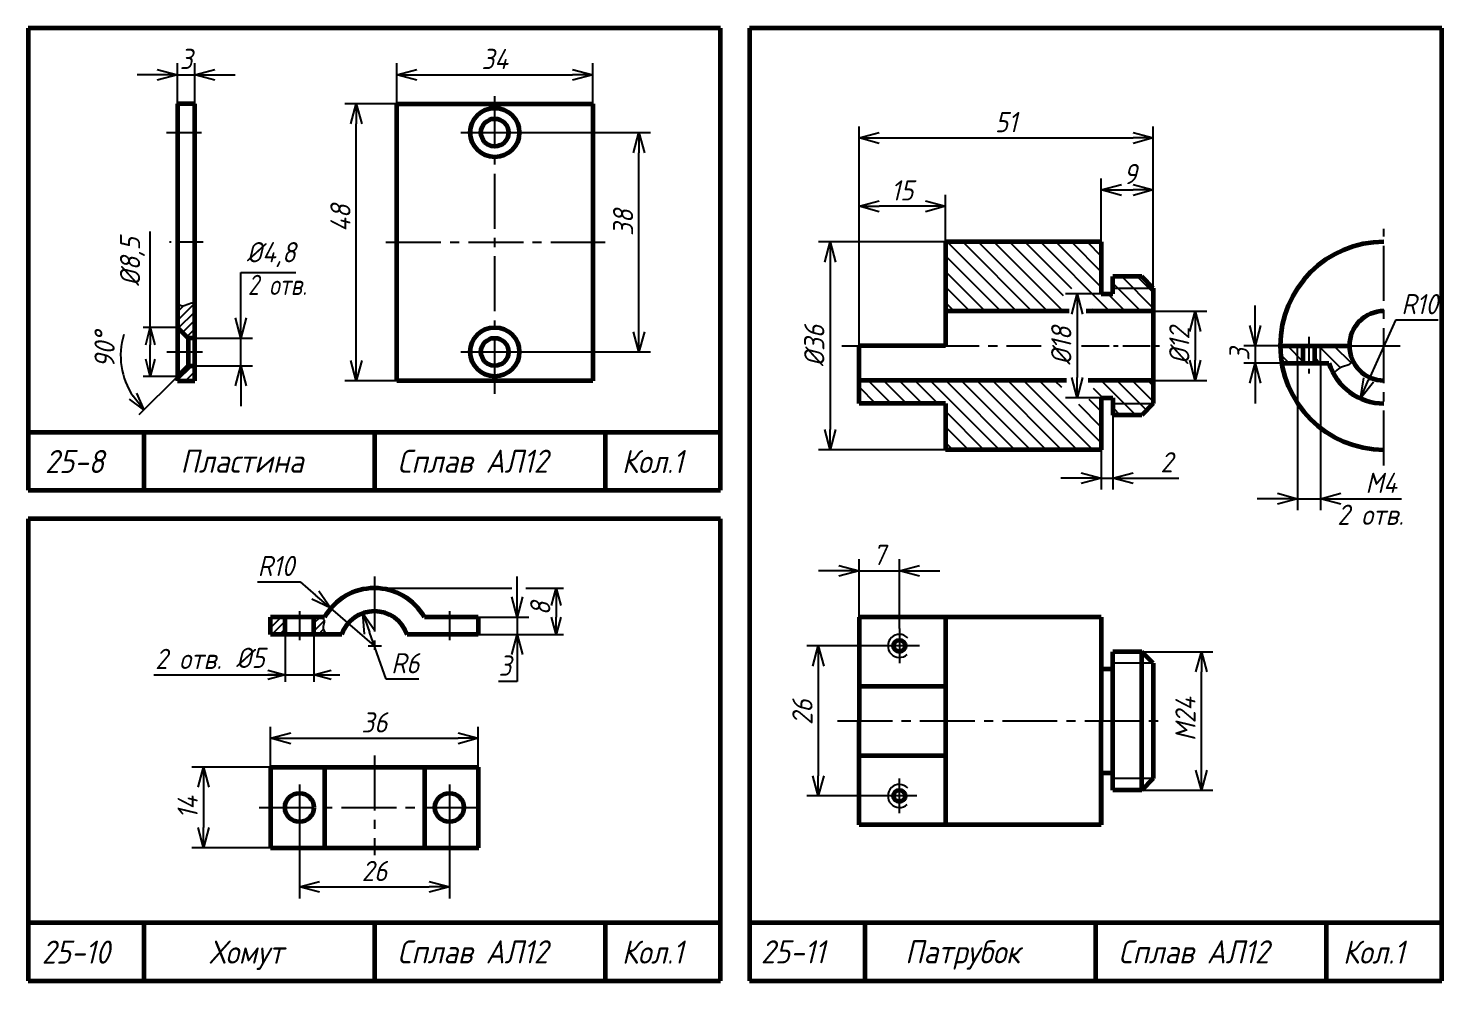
# Model space of a CAD drawing. Header units: millimetres. Extents: x -255 to 513, y 132 to 472.
# Drawn here: x 267.6 to 513, y 307 to 472 of the extents above; entities that cross this region are included whole.
import ezdxf

# ---------------------------------------------------------------- set-up
doc = ezdxf.new("R2010")
doc.units = ezdxf.units.MM
doc.header["$LTSCALE"] = 0.5
doc.linetypes.add('CENTER2', pattern=[28.575, 19.05, -3.175, 3.175, -3.175])
doc.linetypes.add('осевая2', pattern=[28.575, 19.05, -3.175, 3.175, -3.175])
doc.layers.get('Defpoints').update_dxf_attribs({"color": 5})
doc.styles.get("Standard").update_dxf_attribs({"font": 'isocpeui.ttf', "width": 0.9})
doc.dimstyles.new('Standart 1', dxfattribs={"dimtxt": 3.5, "dimasz": 3.5, "dimexe": 2, "dimexo": 0, "dimgap": 1, "dimtad": 1, "dimtoh": 1, "dimdec": 0, "dimtxsty": 'Standard', "dimblk": 'OPEN30', "dimcen": 2.5, "dimadec": 0, "dimazin": 0, "dimtfac": 1, "dimtdec": 0, "dimtmove": 0, "dimatfit": 3, "dimldrblk": 'DOTSMALL', "dimfxl": 0, "dimarcsym": 0})

# ---------------------------------------------------------------- blocks, each defined once
blk = doc.blocks.new('_Open30')
at = {"color": 0, "linetype": 'ByBlock', "lineweight": -2}
for p, q in [((-1, 0.268), (0, 0)), ((0, 0), (-1, -0.268)), ((0, 0), (-1, 0))]:
    blk.add_line(p, q, dxfattribs=at)
blk = doc.blocks.new('*D2')
at = {"color": 0, "linetype": 'Continuous', "lineweight": -2}
for p, q in [((415.1, 365), (402.54, 365)), ((404.54, 361.5), (404.54, 342.5)), ((414.6, 339), (402.54, 339))]:
    blk.add_line(p, q, dxfattribs=at)
at = {"layer": 'Defpoints', "color": 0, "linetype": 'Continuous'}
for p in [(415.1, 365), (404.54, 339), (414.6, 339)]:
    blk.add_point(p, dxfattribs=at)
at = {"color": 0, "linetype": 'Continuous', "lineweight": -2, "xscale": 3.5, "yscale": 3.5, "zscale": 3.5}
for p, rotation in [((404.54, 365), 90), ((404.54, 339), 270)]:
    blk.add_blockref('_Open30', p, dxfattribs=dict(at, rotation=rotation))
at = {"color": 0, "linetype": 'Continuous', "lineweight": -3, "insert": (401.79, 353.51), "char_height": 3.5, "attachment_point": 5, "rotation": 90}
blk.add_mtext('26', dxfattribs=at)
blk = doc.blocks.new('_DotSmall')
at = {"color": 0, "linetype": 'ByBlock', "const_width": 0.5}
blk.add_lwpolyline([(-0.0625, 0, 1), (0.0625, 0, 1)], format="xyb", close=True, dxfattribs=at)
blk = doc.blocks.new('*D3')
at = {"color": 0, "lineweight": -2}
for p, q in [((408.1, 378), (404.6, 378)), ((411.6, 370), (411.6, 380)), ((411.6, 378), (418.6, 378)), ((418.6, 368), (418.6, 380)), ((422.1, 378), (425.6, 378))]:
    blk.add_line(p, q, dxfattribs=at)
at = {"layer": 'Defpoints', "color": 0}
for p in [(418.6, 378), (411.6, 370), (418.6, 368)]:
    blk.add_point(p, dxfattribs=at)
at = {"color": 0, "lineweight": -2, "xscale": 3.5, "yscale": 3.5, "zscale": 3.5}
blk.add_blockref('_Open30', (411.6, 378), dxfattribs=at)
at = {"color": 0, "lineweight": -2, "xscale": 3.5, "yscale": 3.5, "zscale": 3.5, "rotation": 180}
blk.add_blockref('_Open30', (418.6, 378), dxfattribs=at)
at = {"color": 0, "lineweight": -3, "insert": (415.1, 380.77), "char_height": 3.5, "attachment_point": 5}
blk.add_mtext('7', dxfattribs=at)
blk = doc.blocks.new('*D4')
at = {"color": 0, "lineweight": -2}
for p, q in [((453.6, 435), (453.6, 446)), ((462.6, 427), (462.6, 446)), ((457.1, 444), (459.1, 444))]:
    blk.add_line(p, q, dxfattribs=at)
at = {"layer": 'Defpoints', "color": 0}
for p in [(462.6, 444), (453.6, 435), (462.6, 427)]:
    blk.add_point(p, dxfattribs=at)
at = {"color": 0, "lineweight": -2, "xscale": 3.5, "yscale": 3.5, "zscale": 3.5, "rotation": 180}
blk.add_blockref('_Open30', (453.6, 444), dxfattribs=at)
at = {"color": 0, "lineweight": -2, "xscale": 3.5, "yscale": 3.5, "zscale": 3.5}
blk.add_blockref('_Open30', (462.6, 444), dxfattribs=at)
at = {"color": 0, "lineweight": -3, "insert": (458.6, 446.75), "char_height": 3.5, "attachment_point": 5}
blk.add_mtext('9', dxfattribs=at)
blk = doc.blocks.new('*D5')
at = {"color": 0, "lineweight": -2}
for p, q in [((411.6, 417), (411.6, 455)), ((462.6, 445), (462.6, 455)), ((415.1, 453), (459.1, 453))]:
    blk.add_line(p, q, dxfattribs=at)
at = {"layer": 'Defpoints', "color": 0}
for p in [(462.6, 453), (462.6, 445), (411.6, 417)]:
    blk.add_point(p, dxfattribs=at)
at = {"color": 0, "lineweight": -2, "xscale": 3.5, "yscale": 3.5, "zscale": 3.5, "rotation": 180}
blk.add_blockref('_Open30', (411.6, 453), dxfattribs=at)
at = {"color": 0, "lineweight": -2, "xscale": 3.5, "yscale": 3.5, "zscale": 3.5}
blk.add_blockref('_Open30', (462.6, 453), dxfattribs=at)
at = {"color": 0, "lineweight": -3, "insert": (437.1, 455.75), "char_height": 3.5, "attachment_point": 5}
blk.add_mtext('51', dxfattribs=at)
blk = doc.blocks.new('*D6')
at = {"color": 0, "lineweight": -2}
for p, q in [((411.6, 417), (411.6, 443.17)), ((426.6, 435), (426.6, 443.17)), ((423.1, 441.17), (415.1, 441.17))]:
    blk.add_line(p, q, dxfattribs=at)
at = {"layer": 'Defpoints', "color": 0}
for p in [(411.6, 441.17), (426.6, 435), (411.6, 417)]:
    blk.add_point(p, dxfattribs=at)
at = {"color": 0, "lineweight": -2, "xscale": 3.5, "yscale": 3.5, "zscale": 3.5, "rotation": 180}
blk.add_blockref('_Open30', (411.6, 441.17), dxfattribs=at)
at = {"color": 0, "lineweight": -2, "xscale": 3.5, "yscale": 3.5, "zscale": 3.5}
blk.add_blockref('_Open30', (426.6, 441.17), dxfattribs=at)
at = {"color": 0, "lineweight": -3, "insert": (419.1, 443.92), "char_height": 3.5, "attachment_point": 5}
blk.add_mtext('15', dxfattribs=at)
blk = doc.blocks.new('*D7')
at = {"color": 0, "lineweight": -2}
for p, q in [((462.6, 423), (471.87, 423)), ((469.87, 419.5), (469.87, 414.5)), ((462.6, 411), (471.87, 411))]:
    blk.add_line(p, q, dxfattribs=at)
at = {"layer": 'Defpoints', "color": 0}
for p in [(462.6, 423), (462.6, 411), (469.87, 411)]:
    blk.add_point(p, dxfattribs=at)
at = {"color": 0, "lineweight": -2, "xscale": 3.5, "yscale": 3.5, "zscale": 3.5}
for p, rotation in [((469.87, 423), 90), ((469.87, 411), 270)]:
    blk.add_blockref('_Open30', p, dxfattribs=dict(at, rotation=rotation))
at = {"color": 0, "lineweight": -3, "insert": (467.12, 417), "char_height": 3.5, "attachment_point": 5, "rotation": 90}
blk.add_mtext('%%c12', dxfattribs=at)
blk = doc.blocks.new('*D8')
at = {"color": 0, "lineweight": -2}
for p, q in [((453.6, 426), (447.41, 426)), ((449.41, 422.5), (449.41, 411.5)), ((453.6, 408), (447.41, 408))]:
    blk.add_line(p, q, dxfattribs=at)
at = {"layer": 'Defpoints', "color": 0}
for p in [(453.6, 426), (449.41, 408), (453.6, 408)]:
    blk.add_point(p, dxfattribs=at)
at = {"color": 0, "lineweight": -2, "xscale": 3.5, "yscale": 3.5, "zscale": 3.5}
for p, rotation in [((449.41, 426), 90), ((449.41, 408), 270)]:
    blk.add_blockref('_Open30', p, dxfattribs=dict(at, rotation=rotation))
at = {"color": 0, "lineweight": -3, "insert": (446.66, 417), "char_height": 3.5, "attachment_point": 5, "rotation": 90}
blk.add_mtext('%%c18', dxfattribs=at)
blk = doc.blocks.new('*D9')
at = {"color": 0, "lineweight": -2}
for p, q in [((480.28, 420.5), (480.28, 424)), ((484.6, 417), (478.28, 417)), ((480.28, 417), (480.28, 414)), ((484.85, 414), (478.28, 414)), ((480.28, 410.5), (480.28, 407))]:
    blk.add_line(p, q, dxfattribs=at)
at = {"layer": 'Defpoints', "color": 0}
for p in [(484.6, 417), (480.28, 414), (484.85, 414)]:
    blk.add_point(p, dxfattribs=at)
at = {"color": 0, "lineweight": -2, "xscale": 3.5, "yscale": 3.5, "zscale": 3.5}
for p, rotation in [((480.28, 417), 270), ((480.28, 414), 90)]:
    blk.add_blockref('_Open30', p, dxfattribs=dict(at, rotation=rotation))
at = {"color": 0, "lineweight": -3, "insert": (477.53, 415.5), "char_height": 3.5, "attachment_point": 5, "rotation": 90}
blk.add_mtext('3', dxfattribs=at)
blk = doc.blocks.new('*D10')
at = {"color": 0, "linetype": 'Continuous', "lineweight": -2}
for p, q in [((487.62, 414), (487.62, 388.5)), ((491.6, 414), (491.6, 388.5)), ((484.12, 390.5), (480.62, 390.5)), ((487.62, 390.5), (491.6, 390.5)), ((495.1, 390.5), (505.65, 390.5))]:
    blk.add_line(p, q, dxfattribs=at)
at = {"layer": 'Defpoints', "color": 0, "linetype": 'Continuous'}
for p in [(487.62, 414), (491.6, 414), (491.6, 390.5)]:
    blk.add_point(p, dxfattribs=at)
at = {"color": 0, "linetype": 'Continuous', "lineweight": -2, "xscale": 3.5, "yscale": 3.5, "zscale": 3.5}
blk.add_blockref('_Open30', (487.62, 390.5), dxfattribs=at)
at = {"color": 0, "linetype": 'Continuous', "lineweight": -2, "xscale": 3.5, "yscale": 3.5, "zscale": 3.5, "rotation": 180}
blk.add_blockref('_Open30', (491.6, 390.5), dxfattribs=at)
at = {"color": 0, "linetype": 'Continuous', "lineweight": -3, "insert": (502.13, 393.25), "char_height": 3.5, "attachment_point": 5}
blk.add_mtext('M4', dxfattribs=at)
blk = doc.blocks.new('*D11')
at = {"color": 0, "lineweight": -2}
for p, q in [((426.6, 435), (404.6, 435)), ((406.6, 431.5), (406.6, 402.5)), ((426.6, 399), (404.6, 399))]:
    blk.add_line(p, q, dxfattribs=at)
at = {"layer": 'Defpoints', "color": 0}
for p in [(426.6, 435), (406.6, 399), (426.6, 399)]:
    blk.add_point(p, dxfattribs=at)
at = {"color": 0, "lineweight": -2, "xscale": 3.5, "yscale": 3.5, "zscale": 3.5}
for p, rotation in [((406.6, 435), 90), ((406.6, 399), 270)]:
    blk.add_blockref('_Open30', p, dxfattribs=dict(at, rotation=rotation))
at = {"color": 0, "lineweight": -3, "insert": (403.85, 417), "char_height": 3.5, "attachment_point": 5, "rotation": 90}
blk.add_mtext('%%c36', dxfattribs=at)
blk = doc.blocks.new('*D12')
at = {"color": 0, "lineweight": -2}
for p, q in [((455.6, 405), (455.6, 392.07)), ((453.6, 399), (453.6, 392.07)), ((450.1, 394.07), (446.6, 394.07)), ((453.6, 394.07), (455.6, 394.07)), ((459.1, 394.07), (467.06, 394.07))]:
    blk.add_line(p, q, dxfattribs=at)
at = {"layer": 'Defpoints', "color": 0}
for p in [(455.6, 405), (453.6, 399), (453.6, 394.07)]:
    blk.add_point(p, dxfattribs=at)
at = {"color": 0, "lineweight": -2, "xscale": 3.5, "yscale": 3.5, "zscale": 3.5}
blk.add_blockref('_Open30', (453.6, 394.07), dxfattribs=at)
at = {"color": 0, "lineweight": -2, "xscale": 3.5, "yscale": 3.5, "zscale": 3.5, "rotation": 180}
blk.add_blockref('_Open30', (455.6, 394.07), dxfattribs=at)
at = {"color": 0, "lineweight": -3, "insert": (464.94, 396.82), "char_height": 3.5, "attachment_point": 5}
blk.add_mtext('2', dxfattribs=at)
blk = doc.blocks.new('*D13')
at = {"color": 0, "lineweight": -2}
for p, q in [((460.6, 364), (472.94, 364)), ((470.94, 343.5), (470.94, 360.5)), ((460.6, 340), (472.94, 340))]:
    blk.add_line(p, q, dxfattribs=at)
at = {"layer": 'Defpoints', "color": 0}
for p in [(460.6, 364), (470.94, 364), (460.6, 340)]:
    blk.add_point(p, dxfattribs=at)
at = {"color": 0, "lineweight": -2, "xscale": 3.5, "yscale": 3.5, "zscale": 3.5}
for p, rotation in [((470.94, 364), 90), ((470.94, 340), 270)]:
    blk.add_blockref('_Open30', p, dxfattribs=dict(at, rotation=rotation))
at = {"color": 0, "lineweight": -3, "insert": (468.19, 352.33), "char_height": 3.5, "attachment_point": 5, "rotation": 90}
blk.add_mtext('M24', dxfattribs=at)
blk = doc.blocks.new('*D14')
at = {"color": 0, "lineweight": -2}
for p, q in [((331.46, 458.94), (331.46, 465.94)), ((334.96, 463.94), (361.96, 463.94)), ((365.46, 458.94), (365.46, 465.94))]:
    blk.add_line(p, q, dxfattribs=at)
at = {"layer": 'Defpoints', "color": 0}
for p in [(365.46, 463.94), (331.46, 458.94), (365.46, 458.94)]:
    blk.add_point(p, dxfattribs=at)
at = {"color": 0, "lineweight": -2, "xscale": 3.5, "yscale": 3.5, "zscale": 3.5, "rotation": 180}
blk.add_blockref('_Open30', (331.46, 463.94), dxfattribs=at)
at = {"color": 0, "lineweight": -2, "xscale": 3.5, "yscale": 3.5, "zscale": 3.5}
blk.add_blockref('_Open30', (365.46, 463.94), dxfattribs=at)
at = {"color": 0, "lineweight": -3, "insert": (348.46, 466.69), "char_height": 3.5, "attachment_point": 5}
blk.add_mtext('34', dxfattribs=at)
blk = doc.blocks.new('*D15')
at = {"color": 0, "lineweight": -2}
for p, q in [((289.96, 463.94), (286.46, 463.94)), ((293.46, 458.94), (293.46, 465.94)), ((293.46, 463.94), (296.46, 463.94)), ((296.46, 458.94), (296.46, 465.94)), ((299.96, 463.94), (303.46, 463.94))]:
    blk.add_line(p, q, dxfattribs=at)
at = {"layer": 'Defpoints', "color": 0}
for p in [(296.46, 463.94), (293.46, 458.94), (296.46, 458.94)]:
    blk.add_point(p, dxfattribs=at)
at = {"color": 0, "lineweight": -2, "xscale": 3.5, "yscale": 3.5, "zscale": 3.5}
blk.add_blockref('_Open30', (293.46, 463.94), dxfattribs=at)
at = {"color": 0, "lineweight": -2, "xscale": 3.5, "yscale": 3.5, "zscale": 3.5, "rotation": 180}
blk.add_blockref('_Open30', (296.46, 463.94), dxfattribs=at)
at = {"color": 0, "lineweight": -3, "insert": (294.96, 466.69), "char_height": 3.5, "attachment_point": 5}
blk.add_mtext('3', dxfattribs=at)
blk = doc.blocks.new('*D16')
at = {"color": 0, "lineweight": -2}
for p, q in [((329.63, 359.25), (326.77, 367.36)), ((335.29, 359.25), (329.63, 359.25))]:
    blk.add_line(p, q, dxfattribs=at)
at = {"layer": 'Defpoints', "color": 0}
for p in [(325.61, 370.66), (327.6, 365)]:
    blk.add_point(p, dxfattribs=at)
at = {"color": 0, "lineweight": -2, "xscale": 3.5, "yscale": 3.5, "zscale": 3.5, "rotation": 109.4264699954682}
blk.add_blockref('_Open30', (325.61, 370.66), dxfattribs=at)
at = {"color": 0, "lineweight": -3, "insert": (332.96, 362), "char_height": 3.5, "attachment_point": 5}
blk.add_mtext('R6', dxfattribs=at)
blk = doc.blocks.new('*D17')
at = {"color": 0, "lineweight": -2}
for p, q in [((307.36, 376.1), (314.73, 376.1)), ((314.73, 376.1), (317.38, 373.81)), ((327.6, 365), (320.03, 371.53))]:
    blk.add_line(p, q, dxfattribs=at)
at = {"layer": 'Defpoints', "color": 0}
for p in [(320.03, 371.53), (327.6, 365)]:
    blk.add_point(p, dxfattribs=at)
at = {"color": 0, "lineweight": -2, "xscale": 3.5, "yscale": 3.5, "zscale": 3.5, "rotation": 319.2412987829817}
blk.add_blockref('_Open30', (320.03, 371.53), dxfattribs=at)
at = {"color": 0, "lineweight": -3, "insert": (310.54, 378.85), "char_height": 3.5, "attachment_point": 5}
blk.add_mtext('R10', dxfattribs=at)
blk = doc.blocks.new('*D18')
at = {"color": 0, "lineweight": -2}
for p, q in [((309.6, 344), (309.6, 351)), ((345.6, 344), (345.6, 351)), ((313.1, 349), (342.1, 349))]:
    blk.add_line(p, q, dxfattribs=at)
at = {"layer": 'Defpoints', "color": 0}
for p in [(345.6, 349), (309.6, 344), (345.6, 344)]:
    blk.add_point(p, dxfattribs=at)
at = {"color": 0, "lineweight": -2, "xscale": 3.5, "yscale": 3.5, "zscale": 3.5, "rotation": 180}
blk.add_blockref('_Open30', (309.6, 349), dxfattribs=at)
at = {"color": 0, "lineweight": -2, "xscale": 3.5, "yscale": 3.5, "zscale": 3.5}
blk.add_blockref('_Open30', (345.6, 349), dxfattribs=at)
at = {"color": 0, "lineweight": -3, "insert": (327.6, 351.75), "char_height": 3.5, "attachment_point": 5}
blk.add_mtext('36', dxfattribs=at)
blk = doc.blocks.new('*D19')
at = {"color": 0, "lineweight": -2}
for p, q in [((314.6, 333), (314.6, 321.25)), ((340.6, 333), (340.6, 321.25)), ((318.1, 323.25), (337.1, 323.25))]:
    blk.add_line(p, q, dxfattribs=at)
at = {"layer": 'Defpoints', "color": 0}
for p in [(314.6, 333), (340.6, 333), (340.6, 323.25)]:
    blk.add_point(p, dxfattribs=at)
at = {"color": 0, "lineweight": -2, "xscale": 3.5, "yscale": 3.5, "zscale": 3.5, "rotation": 180}
blk.add_blockref('_Open30', (314.6, 323.25), dxfattribs=at)
at = {"color": 0, "lineweight": -2, "xscale": 3.5, "yscale": 3.5, "zscale": 3.5}
blk.add_blockref('_Open30', (340.6, 323.25), dxfattribs=at)
at = {"color": 0, "lineweight": -3, "insert": (327.6, 326), "char_height": 3.5, "attachment_point": 5}
blk.add_mtext('26', dxfattribs=at)
blk = doc.blocks.new('*D20')
at = {"color": 0, "lineweight": -2}
for p, q in [((352.35, 373.5), (352.35, 377)), ((345.6, 370), (354.35, 370)), ((352.35, 370), (352.35, 367)), ((350.23, 367), (354.35, 367)), ((352.35, 363.5), (352.35, 358.83)), ((352.35, 358.83), (349.11, 358.83))]:
    blk.add_line(p, q, dxfattribs=at)
at = {"layer": 'Defpoints', "color": 0}
for p in [(345.6, 370), (350.23, 367), (352.35, 367)]:
    blk.add_point(p, dxfattribs=at)
at = {"color": 0, "lineweight": -2, "xscale": 3.5, "yscale": 3.5, "zscale": 3.5}
for p, rotation in [((352.35, 370), 270), ((352.35, 367), 90)]:
    blk.add_blockref('_Open30', p, dxfattribs=dict(at, rotation=rotation))
at = {"color": 0, "lineweight": -3, "insert": (350.23, 361.58), "char_height": 3.5, "attachment_point": 5}
blk.add_mtext('3', dxfattribs=at)
blk = doc.blocks.new('*D21')
at = {"color": 0, "lineweight": -2}
for p, q in [((309.6, 344), (295.97, 344)), ((297.97, 340.5), (297.97, 333.52)), ((309.6, 330.02), (295.97, 330.02))]:
    blk.add_line(p, q, dxfattribs=at)
at = {"layer": 'Defpoints', "color": 0}
for p in [(309.6, 344), (297.97, 330.02), (309.6, 330.02)]:
    blk.add_point(p, dxfattribs=at)
at = {"color": 0, "lineweight": -2, "xscale": 3.5, "yscale": 3.5, "zscale": 3.5}
for p, rotation in [((297.97, 344), 90), ((297.97, 330.02), 270)]:
    blk.add_blockref('_Open30', p, dxfattribs=dict(at, rotation=rotation))
at = {"color": 0, "lineweight": -3, "insert": (295.22, 337.01), "char_height": 3.5, "attachment_point": 5, "rotation": 90}
blk.add_mtext('14', dxfattribs=at)
blk = doc.blocks.new('*D22')
at = {"color": 0, "lineweight": -2}
for p, q in [((331.46, 458.94), (322.46, 458.94)), ((324.46, 414.44), (324.46, 455.44)), ((331.46, 410.94), (322.46, 410.94))]:
    blk.add_line(p, q, dxfattribs=at)
at = {"layer": 'Defpoints', "color": 0}
for p in [(324.46, 458.94), (331.46, 458.94), (331.46, 410.94)]:
    blk.add_point(p, dxfattribs=at)
at = {"color": 0, "lineweight": -2, "xscale": 3.5, "yscale": 3.5, "zscale": 3.5}
for p, rotation in [((324.46, 458.94), 90), ((324.46, 410.94), 270)]:
    blk.add_blockref('_Open30', p, dxfattribs=dict(at, rotation=rotation))
at = {"color": 0, "lineweight": -3, "insert": (321.71, 439.11), "char_height": 3.5, "attachment_point": 5, "rotation": 90}
blk.add_mtext('48', dxfattribs=at)
blk = doc.blocks.new('*D23')
at = {"color": 0, "lineweight": -2}
for p, q in [((354.6, 453.94), (375.46, 453.94)), ((373.46, 419.44), (373.46, 450.44)), ((354.6, 415.94), (375.46, 415.94))]:
    blk.add_line(p, q, dxfattribs=at)
at = {"layer": 'Defpoints', "color": 0}
for p in [(354.6, 453.94), (373.46, 453.94), (354.6, 415.94)]:
    blk.add_point(p, dxfattribs=at)
at = {"color": 0, "lineweight": -2, "xscale": 3.5, "yscale": 3.5, "zscale": 3.5}
for p, rotation in [((373.46, 453.94), 90), ((373.46, 415.94), 270)]:
    blk.add_blockref('_Open30', p, dxfattribs=dict(at, rotation=rotation))
at = {"color": 0, "lineweight": -3, "insert": (370.71, 438.33), "char_height": 3.5, "attachment_point": 5, "rotation": 90}
blk.add_mtext('38', dxfattribs=at)
blk = doc.blocks.new('*D24')
at = {"color": 0, "lineweight": -2}
for p, q in [((304.44, 421.84), (304.44, 429.7)), ((304.44, 429.7), (313.95, 429.7)), ((296.46, 418.34), (306.44, 418.34)), ((304.44, 413.54), (304.44, 418.34)), ((296.46, 413.54), (306.44, 413.54)), ((304.44, 410.04), (304.44, 406.54))]:
    blk.add_line(p, q, dxfattribs=at)
at = {"layer": 'Defpoints', "color": 0}
for p in [(296.46, 418.34), (304.44, 418.34), (296.46, 413.54)]:
    blk.add_point(p, dxfattribs=at)
at = {"color": 0, "lineweight": -2, "xscale": 3.5, "yscale": 3.5, "zscale": 3.5}
for p, rotation in [((304.44, 418.34), 270), ((304.44, 413.54), 90)]:
    blk.add_blockref('_Open30', p, dxfattribs=dict(at, rotation=rotation))
at = {"color": 0, "lineweight": -3, "insert": (309.7, 432.8), "char_height": 3.5, "attachment_point": 5}
blk.add_mtext('%%c4,8', dxfattribs=at)
blk = doc.blocks.new('*D72')
at = {"color": 0, "lineweight": -2}
for p, q in [((504.6, 421.46), (499.94, 411.07)), ((511.97, 421.46), (504.6, 421.46))]:
    blk.add_line(p, q, dxfattribs=at)
at = {"layer": 'Defpoints', "color": 0}
for p in [(502.6, 417), (498.51, 407.88)]:
    blk.add_point(p, dxfattribs=at)
at = {"color": 0, "lineweight": -2, "xscale": 3.5, "yscale": 3.5, "zscale": 3.5, "rotation": 245.8531126488564}
blk.add_blockref('_Open30', (498.51, 407.88), dxfattribs=at)
at = {"color": 0, "lineweight": -3, "insert": (508.78, 424.21), "char_height": 3.5, "attachment_point": 5}
blk.add_mtext('R10', dxfattribs=at)

msp = doc.modelspace()

# ---------------------------------------------------------------- hatches: boundary and pattern name
at = {"lineweight": -3}
h = msp.add_hatch(dxfattribs=at)
h.set_pattern_fill('ANSI31', scale=0.6, angle=90, style=0)
h.set_pattern_definition([(135, (11, -22), (-1.3470384, -1.3470384), [])])
h.paths.add_polyline_path([(446.95, 423, -0.117834), (446.65, 424.25, -1), (452.18, 424.25, -0.117834), (451.88, 423), (462.6, 423), (462.6, 427), (455.6, 427), (455.6, 426), (453.6, 426), (453.6, 435), (426.6, 435), (426.6, 423)])
h.paths.add_polyline_path([(462.6, 427), (460.6, 429), (455.6, 429), (455.6, 427)], flags=17)
h.paths.add_polyline_path([(455.6, 407), (455.6, 405), (460.6, 405), (462.6, 407)], flags=17)
h.paths.add_polyline_path([(451.85, 411, -0.130056), (452.21, 409.63, -1), (446.68, 409.63, -0.130056), (447.04, 411), (411.6, 411), (411.6, 407), (426.6, 407), (426.6, 399), (453.6, 399), (453.6, 408), (455.6, 408), (455.6, 407), (462.6, 407), (462.6, 411)])
h = msp.add_hatch(dxfattribs=at)
h.set_pattern_fill('ANSI31', scale=0.33, style=0)
h.set_pattern_definition([(45, (237.6025, 287), (-0.740871, 0.740871), [])])
edge = h.paths.add_edge_path()
edge.add_spline(control_points=[(296.46, 424.37), (296.22, 424.43), (295.55, 424.48), (294.52, 423.72), (293.79, 424.05), (293.46, 424.28)], knot_values=[0.858391, 0.858391, 0.858391, 0.858391, 1.605449, 2.973004, 4.097625, 4.097625, 4.097625, 4.097625], degree=3, periodic=0)
edge.add_line((293.46, 424.28), (293.46, 420.19))
edge.add_line((293.46, 420.19), (295.33, 418.34))
edge.add_line((295.33, 418.34), (296.46, 418.34))
edge.add_line((296.46, 418.34), (296.46, 424.37))
h.paths.add_polyline_path([(296.46, 413.54), (295.33, 413.54), (293.46, 411.69), (293.46, 410.94), (296.46, 410.94)])
h = msp.add_hatch(dxfattribs=at)
h.set_pattern_fill('ANSI31', scale=0.6, angle=90, style=0)
h.set_pattern_definition([(135, (362.6025, 287), (-1.347038, -1.347038), [])])
h.paths.add_polyline_path([(484.6, 417, 0.041886), (484.85, 414), (487.62, 414), (487.62, 417)])
h.paths.add_polyline_path([(488.62, 417), (487.62, 417), (487.62, 414), (488.62, 414)])
h.paths.add_polyline_path([(491.6, 417), (490.6, 417), (490.6, 414), (491.6, 414)])
edge = h.paths.add_edge_path()
edge.add_arc((502.6, 417), 10, 197.4576, 208.9171)
edge.add_spline(control_points=[(493.85, 412.16), (494.19, 412.62), (494.92, 413.36), (496.41, 413.52), (497, 414.1), (497.22, 414.36)], knot_values=[0.637271, 0.637271, 0.637271, 0.637271, 2.283698, 3.805447, 4.780291, 4.780291, 4.780291, 4.780291], degree=3, periodic=0)
edge.add_arc((502.6, 417), 6, 180, 206.1236, ccw=False)
edge.add_line((496.6, 417), (491.6, 417))
edge.add_line((491.6, 417), (491.6, 414))
edge.add_line((491.6, 414), (493.06, 414))
h = msp.add_hatch(dxfattribs=at)
h.set_pattern_fill('ANSI31', scale=0.3, style=0)
h.set_pattern_definition([(45, (112.6025, 287), (-0.6735192, 0.6735192), [])])
h.paths.add_polyline_path([(312.1, 367), (312.1, 370), (309.6, 370), (309.6, 367)])
edge = h.paths.add_edge_path()
edge.add_spline(control_points=[(319.46, 367), (319.12, 367.28), (318.62, 367.73), (318.76, 368.67), (319.02, 369.43), (318.65, 369.81), (318.49, 369.98)], knot_values=[0, 0, 0, 0, 1.214543, 1.877644, 2.733267, 3.375817, 3.375817, 3.375817, 3.375817], degree=3, periodic=0)
edge.add_line((318.48, 370), (317.1, 370))
edge.add_line((317.1, 370), (317.1, 367))
edge.add_line((317.1, 367), (319.46, 367))

# ---------------------------------------------------------------- linework, layer by layer
at = {"color": 7, "lineweight": 60}
for p, q in [((267.6, 472), (267.6, 392)), ((387.6, 472), (267.6, 472)), ((387.6, 392), (387.6, 472)), ((512.6, 472), (392.6, 472)), ((392.6, 472), (392.6, 307)), ((512.6, 307), (512.6, 472)), ((293.46, 458.94), (293.46, 410.94)), ((296.46, 458.94), (293.46, 458.94)), ((296.46, 410.94), (296.46, 458.94)), ((331.46, 458.94), (365.46, 458.94)), ((331.46, 410.94), (331.46, 458.94)), ((365.46, 458.94), (365.46, 410.94)), ((295.33, 418.34), (293.46, 420.19)), ((295.33, 418.34), (295.33, 413.54)), ((296.46, 418.34), (295.33, 418.34)), ((295.33, 413.54), (293.46, 411.69)), ((295.33, 413.54), (296.46, 413.54)), ((293.46, 410.94), (296.46, 410.94)), ((365.46, 410.94), (331.46, 410.94)), ((387.6, 402), (267.6, 402)), ((287.6, 402), (287.6, 392)), ((327.6, 402), (327.6, 392)), ((367.6, 402), (367.6, 392)), ((267.6, 392), (387.6, 392)), ((267.6, 387), (267.6, 307)), ((387.6, 387), (267.6, 387)), ((387.6, 307), (387.6, 387)), ((318.94, 344), (318.94, 330.02)), ((336.26, 344), (336.26, 330.02)), ((387.6, 317), (267.6, 317)), ((287.6, 317), (287.6, 307)), ((327.6, 317), (327.6, 307)), ((367.6, 317), (367.6, 307)), ((512.6, 317), (392.6, 317)), ((412.6, 317), (412.6, 307)), ((452.6, 317), (452.6, 307)), ((492.6, 317), (492.6, 307)), ((267.6, 307), (387.6, 307)), ((392.6, 307), (512.6, 307))]:
    msp.add_line(p, q, dxfattribs=at)
at = {"color": 7, "linetype": 'осевая2', "lineweight": -3}
for p, q in [((348.46, 408.7), (348.46, 460.27)), ((502.6, 396.24), (502.6, 437.24)), ((329.6, 434.94), (367.6, 434.94)), ((408.6, 417), (443.18, 417)), ((496.6, 417), (505.4, 417)), ((327.6, 377.04), (327.6, 363.61)), ((407.87, 352), (464.32, 352)), ((327.6, 346), (327.6, 328.74)), ((307.6, 337), (346.6, 337))]:
    msp.add_line(p, q, dxfattribs=at)
at = {"color": 7, "linetype": 'CENTER2', "lineweight": -3, "ltscale": 5}
for p, q in [((291.58, 453.94), (297.6, 453.94)), ((342.6, 453.94), (354.6, 453.94)), ((291.6, 415.94), (297.78, 415.94)), ((342.6, 415.94), (354.6, 415.94)), ((314.6, 371), (314.6, 366)), ((340.6, 371), (340.6, 366)), ((418.6, 368), (418.6, 362)), ((422.1, 365), (415.1, 365)), ((418.6, 336), (418.6, 342)), ((314.6, 341), (314.6, 333)), ((340.6, 341), (340.6, 333)), ((421.6, 339), (414.6, 339))]:
    msp.add_line(p, q, dxfattribs=at)
at = {"color": 7, "lineweight": -3}
for p, q in [((288.75, 420.19), (288.75, 436.82)), ((293.46, 420.19), (287.5, 420.19)), ((288.75, 414.69), (288.75, 417.19)), ((293.46, 411.69), (286.74, 405.04)), ((293.46, 411.69), (287.5, 411.69)), ((327.6, 375), (351.43, 375)), ((353.87, 375), (360.35, 375)), ((359.1, 372), (359.1, 370)), ((312.1, 367), (312.1, 358.75)), ((317.1, 367), (317.1, 358.75)), ((345.6, 367), (360.35, 367)), ((462.6, 362), (455.6, 362)), ((289.36, 360), (321.6, 360)), ((462.6, 342), (455.6, 342))]:
    msp.add_line(p, q, dxfattribs=at)
at = {"color": 7, "linetype": 'осевая2', "lineweight": -3, "ltscale": 0.5}
for p, q in [((297.9, 434.94), (292.08, 434.94)), ((489.6, 418.55), (489.6, 411.49)), ((450.18, 417), (464.09, 417))]:
    msp.add_line(p, q, dxfattribs=at)
at = {"color": 7, "lineweight": 60, "ltscale": 3}
for p, q in [((453.6, 435), (426.6, 435)), ((453.6, 435), (453.6, 426)), ((460.6, 429), (455.6, 429)), ((455.6, 426), (455.6, 429)), ((462.6, 427), (460.6, 429)), ((453.6, 426), (455.6, 426)), ((448.01, 423), (426.6, 423)), ((462.6, 423), (450.99, 423)), ((484.6, 417), (496.6, 417)), ((488.62, 414), (488.62, 417)), ((490.6, 414), (490.6, 417)), ((447.54, 411), (411.6, 411)), ((462.6, 411), (451.32, 411)), ((426.6, 407), (411.6, 407)), ((460.6, 405), (455.6, 405)), ((462.6, 407), (460.6, 405)), ((453.6, 399), (426.6, 399)), ((309.6, 367), (309.6, 370)), ((312.1, 367), (312.1, 370)), ((317.1, 367), (317.1, 370)), ((345.6, 370), (345.6, 367)), ((411.6, 370), (411.6, 352)), ((321.94, 367), (309.6, 367)), ((345.6, 367), (333.26, 367)), ((460.6, 364), (455.6, 364)), ((462.6, 362), (460.6, 364)), ((411.6, 334), (411.6, 352)), ((309.6, 344), (309.6, 330.02)), ((309.6, 344), (345.6, 344)), ((345.6, 344), (345.6, 330.02)), ((462.6, 342), (460.6, 340)), ((460.6, 340), (455.6, 340)), ((309.6, 330.02), (345.7, 330.02))]:
    msp.add_line(p, q, dxfattribs=at)
at = {"color": 7, "linetype": 'Continuous', "lineweight": 60}
for p, q in [((426.6, 435), (426.6, 417)), ((462.6, 427), (462.6, 407)), ((411.6, 407), (411.6, 417)), ((426.6, 417), (411.6, 417)), ((484.85, 414), (493.06, 414)), ((453.6, 408), (453.6, 399)), ((455.6, 408), (455.6, 405)), ((426.6, 407), (426.6, 399)), ((318.94, 370), (309.6, 370)), ((345.6, 370), (336.26, 370)), ((453.6, 370), (411.6, 370)), ((426.6, 370), (426.6, 334)), ((453.6, 370), (453.6, 352)), ((453.6, 370), (453.6, 361)), ((453.6, 364), (453.6, 362.5)), ((455.6, 340), (455.6, 364)), ((460.6, 340), (460.6, 364)), ((462.6, 362), (462.6, 342)), ((453.6, 334), (453.6, 352)), ((453.6, 343), (453.6, 334)), ((453.6, 334), (411.6, 334))]:
    msp.add_line(p, q, dxfattribs=at)
at = {"color": 7, "linetype": 'Continuous', "lineweight": -3, "ltscale": 3}
for p, q in [((455.6, 427), (462.6, 427)), ((455.6, 407), (462.6, 407))]:
    msp.add_line(p, q, dxfattribs=at)
at = {"color": 7, "lineweight": -3, "ltscale": 3}
for p, q in [((487.62, 414), (487.62, 417)), ((491.6, 414), (491.6, 417))]:
    msp.add_line(p, q, dxfattribs=at)
at = {"color": 7, "linetype": 'Continuous', "lineweight": 60, "ltscale": 3}
for p, q in [((453.6, 408), (455.6, 408)), ((453.6, 361), (455.6, 361)), ((411.6, 358), (426.6, 358)), ((411.6, 346), (426.6, 346)), ((453.6, 343), (455.6, 343))]:
    msp.add_line(p, q, dxfattribs=at)
at = {"color": 7, "linetype": 'CENTER2', "ltscale": 5}
msp.add_line((326.53, 365), (328.82, 365), dxfattribs=at)
at = {"color": 7, "lineweight": 60}
for centre, radius in [((348.46, 453.94), 4.25), ((348.46, 453.94), 2.4), ((348.46, 415.94), 4.25), ((348.46, 415.94), 2.4)]:
    msp.add_circle(centre, radius, dxfattribs=at)
at = {"color": 7, "lineweight": 60, "ltscale": 3}
for centre, radius in [((418.6, 365), 1), ((314.6, 337), 2.5), ((340.6, 337), 2.5), ((418.6, 339), 1)]:
    msp.add_circle(centre, radius, dxfattribs=at)
for centre, radius, start, end in [((502.6, 417), 18, 90, 270), ((502.6, 417), 6, 90, 270), ((502.6, 417), 10, 197.4576, 270), ((327.6, 365), 10, 29.9796, 150.0204), ((327.6, 365), 6, 19.44, 160.56)]:
    msp.add_arc(centre, radius, start, end, dxfattribs=at)
at = {"color": 7, "lineweight": -3}
msp.add_arc((296.15, 415.26), 12.54, 162.8398, 213.9821, dxfattribs=at)
at = {"color": 7, "lineweight": -3, "ltscale": 3}
for centre in [(418.6, 365), (418.6, 339)]:
    msp.add_arc(centre, 2, 44.1763, 313.1083, dxfattribs=at)
at = {"color": 7, "lineweight": -3}
for points, knots in [([(293.46, 424.28), (293.79, 424.05), (294.52, 423.72), (295.55, 424.48), (296.22, 424.43), (296.46, 424.37)], [0.858391, 0.858391, 0.858391, 0.858391, 1.983012, 3.350566, 4.097625, 4.097625, 4.097625, 4.097625]), ([(497.22, 414.36), (497, 414.1), (496.41, 413.52), (494.92, 413.36), (494.19, 412.62), (493.85, 412.16)], [0.637271, 0.637271, 0.637271, 0.637271, 1.612115, 3.133864, 4.780291, 4.780291, 4.780291, 4.780291])]:
    msp.add_open_spline(points, degree=3, knots=knots, dxfattribs=at)
msp.add_spline([(318.49, 369.98), (318.86, 369.46), (318.77, 368.61), (318.72, 367.95), (319.57, 366.91)], degree=3, dxfattribs=at)

# ---------------------------------------------------------------- block references
at = {"color": 7, "lineweight": -3, "yscale": 3, "zscale": 3}
for p, xscale, rotation in [((288.75, 420.19), 3, 90), ((288.75, 411.69), 3, 270), ((287.63, 405.92), 3.000000000000033, 308.6569536860874), ((359.1, 375), 3, 90), ((359.1, 367), 3, 270), ((317.1, 360), 3, 180)]:
    msp.add_blockref('_Open30', p, dxfattribs=dict(at, xscale=xscale, rotation=rotation))
at = {"color": 7, "lineweight": -3, "xscale": 3, "yscale": 3, "zscale": 3}
msp.add_blockref('_Open30', (312.1, 360), dxfattribs=at)

# ---------------------------------------------------------------- texts
at = {"color": 7, "linetype": 'Continuous', "lineweight": -3}
for width, p in [(0.8, (305.66, 425.8)), (0.9, (494.5, 385.97))]:
    msp.add_text('2 отв.', height=3.5, dxfattribs=dict(at, width=width)).set_placement(p)
at = {"color": 7, "linetype": 'Continuous', "lineweight": -3, "width": 0.9}
msp.add_text('90%%d', height=3.5, rotation=90, dxfattribs=at).set_placement((282.57, 413.16))
at = {"color": 7, "width": 0.9}
for s, p in [('25-8', (270.5, 394.95)), ('Пластина', (293.98, 395)), ('Сплав АЛ12', (331.6, 395)), ('Кол.1', (370.5, 394.95)), ('25-10', (269.93, 309.95)), ('Хомут', (298.99, 309.95)), ('Сплав АЛ12', (331.6, 310)), ('Кол.1', (370.5, 309.95)), ('25-11', (394.6, 310)), ('Патрубок', (419.6, 310)), ('Сплав АЛ12', (456.6, 310)), ('Кол.1', (495.5, 309.95))]:
    msp.add_text(s, height=4, dxfattribs=at).set_placement(p)
at = {"color": 7, "lineweight": -3, "ltscale": 3, "width": 0.9}
msp.add_text('2 отв.', height=3.5, dxfattribs=at).set_placement((289.6, 361))
at = {"color": 7, "lineweight": -3, "char_height": 3.5, "attachment_point": 5, "rotation": 90}
for s, insert in [('\\A1;%%c8,5', (285.65, 431.57)), ('\\A1;8', (356.35, 371.48))]:
    msp.add_mtext(s, dxfattribs=dict(at, insert=insert))
at = {"color": 7, "lineweight": -3, "insert": (306.1, 362.93), "char_height": 3.5, "attachment_point": 5}
msp.add_mtext('%%c5', dxfattribs=at)

# ---------------------------------------------------------------- dimensions: what is measured, and where the dimension line sits
at = {"color": 7, "lineweight": -3}
for base, p1, p2, picture, middle in [((296.46, 463.94), (293.46, 458.94), (296.46, 458.94), '*D15', (294.96, 463.94)), ((365.46, 463.94), (331.46, 458.94), (365.46, 458.94), '*D14', (348.46, 463.94)), ((453.6, 394.07), (455.6, 405), (453.6, 399), '*D12', (464.94, 394.07))]:
    dim = msp.add_linear_dim(base=base, p1=p1, p2=p2, dimstyle='Standart 1', override={"dimtxsty": 'Standard'}, dxfattribs=at)
    dim.commit()
    dim.dimension.update_dxf_attribs({"geometry": picture, "text_midpoint": middle, "dimtype": 160})
for base, p1, p2, picture, middle in [((324.46, 458.94), (331.46, 410.94), (331.46, 458.94), '*D22', (324.46, 439.11)), ((373.46, 453.94), (354.6, 415.94), (354.6, 453.94), '*D23', (373.46, 438.33))]:
    dim = msp.add_linear_dim(base=base, p1=p1, p2=p2, angle=90, dimstyle='Standart 1', override={"dimtxsty": 'Standard'}, dxfattribs=at)
    dim.commit()
    dim.dimension.update_dxf_attribs({"geometry": picture, "text_midpoint": middle, "dimtype": 160})
at = {"color": 7, "lineweight": -3, "ltscale": 3}
for base, p1, p2, picture, middle in [((462.6, 453), (411.6, 417), (462.6, 445), '*D5', (437.1, 455.75)), ((411.6, 441.17), (426.6, 435), (411.6, 417), '*D6', (419.1, 443.92)), ((345.6, 349), (309.6, 344), (345.6, 344), '*D18', (327.6, 351.75)), ((340.6, 323.25), (314.6, 333), (340.6, 333), '*D19', (327.6, 326))]:
    dim = msp.add_linear_dim(base=base, p1=p1, p2=p2, dimstyle='Standart 1', override={"dimtxsty": 'Standard'}, dxfattribs=at)
    dim.commit()
    dim.dimension.update_dxf_attribs({"geometry": picture, "text_midpoint": middle})
for base, p1, p2, picture, middle in [((462.6, 444), (453.6, 435), (462.6, 427), '*D4', (458.6, 444)), ((418.6, 378), (411.6, 370), (418.6, 368), '*D3', (415.1, 378))]:
    dim = msp.add_linear_dim(base=base, p1=p1, p2=p2, dimstyle='Standart 1', override={"dimtxsty": 'Standard'}, dxfattribs=at)
    dim.commit()
    dim.dimension.update_dxf_attribs({"geometry": picture, "text_midpoint": middle, "dimtype": 160})
at = {"color": 7, "lineweight": -3}
for base, p1, p2, text, picture, middle in [((304.44, 418.34), (296.46, 413.54), (296.46, 418.34), '%%c4,8', '*D24', (309.7, 429.7)), ((470.94, 364), (460.6, 340), (460.6, 364), 'M24', '*D13', (470.94, 352.33))]:
    dim = msp.add_linear_dim(base=base, p1=p1, p2=p2, angle=90, text=text, dimstyle='Standart 1', override={"dimtxsty": 'Standard'}, dxfattribs=at)
    dim.commit()
    dim.dimension.update_dxf_attribs({"geometry": picture, "text_midpoint": middle, "dimtype": 160})
at = {"color": 7, "lineweight": -3, "ltscale": 3}
for base, p1, p2, text, picture, middle in [((406.6, 399), (426.6, 435), (426.6, 399), '%%c36', '*D11', (403.85, 417)), ((449.41, 408), (453.6, 426), (453.6, 408), '%%c18', '*D8', (446.66, 417)), ((469.87, 411), (462.6, 423), (462.6, 411), '%%c12', '*D7', (467.12, 417))]:
    dim = msp.add_linear_dim(base=base, p1=p1, p2=p2, angle=90, text=text, dimstyle='Standart 1', override={"dimtxsty": 'Standard'}, dxfattribs=at)
    dim.commit()
    dim.dimension.update_dxf_attribs({"geometry": picture, "text_midpoint": middle})
at = {"lineweight": -3}
dim = msp.add_radius_dim(center=(502.6, 417), mpoint=(498.51, 407.88), dimstyle='Standart 1', override={"dimtmove": 1}, dxfattribs=at)
dim.commit()
dim.dimension.update_dxf_attribs({"geometry": '*D72', "text_midpoint": (504.6, 421.46), "dimtype": 164})
at = {"color": 7, "lineweight": -3, "ltscale": 3}
for base, p1, p2, picture, middle in [((480.28, 414), (484.6, 417), (484.85, 414), '*D9', (480.28, 415.5)), ((352.35, 367), (345.6, 370), (350.23, 367), '*D20', (350.23, 358.83))]:
    dim = msp.add_linear_dim(base=base, p1=p1, p2=p2, angle=90, dimstyle='Standart 1', override={"dimtxsty": 'Standard'}, dxfattribs=at)
    dim.commit()
    dim.dimension.update_dxf_attribs({"geometry": picture, "text_midpoint": middle, "dimtype": 160})
at = {"color": 7, "linetype": 'Continuous', "lineweight": -3}
dim = msp.add_linear_dim(base=(491.6, 390.5), p1=(487.62, 414), p2=(491.6, 414), text='M4', dimstyle='Standart 1', override={"dimtxsty": 'Standard'}, dxfattribs=at)
dim.commit()
dim.dimension.update_dxf_attribs({"geometry": '*D10', "text_midpoint": (502.13, 390.5), "dimtype": 160})
at = {"color": 7, "lineweight": -3, "ltscale": 3}
dim = msp.add_radius_dim(center=(327.6, 365), mpoint=(320.03, 371.53), dimstyle='Standart 1', override={"dimtxsty": 'Standard'}, dxfattribs=at)
dim.commit()
dim.dimension.update_dxf_attribs({"geometry": '*D17', "text_midpoint": (310.54, 378.85)})
at = {"color": 7, "lineweight": -3}
dim = msp.add_radius_dim(center=(327.6, 365), mpoint=(325.61, 370.66), dimstyle='Standart 1', override={"dimtxsty": 'Standard'}, dxfattribs=at)
dim.commit()
dim.dimension.update_dxf_attribs({"geometry": '*D16', "text_midpoint": (332.96, 359.25), "dimtype": 164})
at = {"color": 7, "linetype": 'Continuous', "lineweight": -3}
dim = msp.add_linear_dim(base=(404.54, 339), p1=(415.1, 365), p2=(414.6, 339), angle=90, dimstyle='Standart 1', override={"dimtxsty": 'Standard'}, dxfattribs=at)
dim.commit()
dim.dimension.update_dxf_attribs({"geometry": '*D2', "text_midpoint": (404.54, 353.51), "dimtype": 160})
at = {"color": 7, "lineweight": -3, "ltscale": 3}
dim = msp.add_linear_dim(base=(297.97, 330.02), p1=(309.6, 344), p2=(309.6, 330.02), angle=90, dimstyle='Standart 1', override={"dimtxsty": 'Standard'}, dxfattribs=at)
dim.commit()
dim.dimension.update_dxf_attribs({"geometry": '*D21', "text_midpoint": (295.22, 337.01)})

doc.saveas('drawing.dxf')
